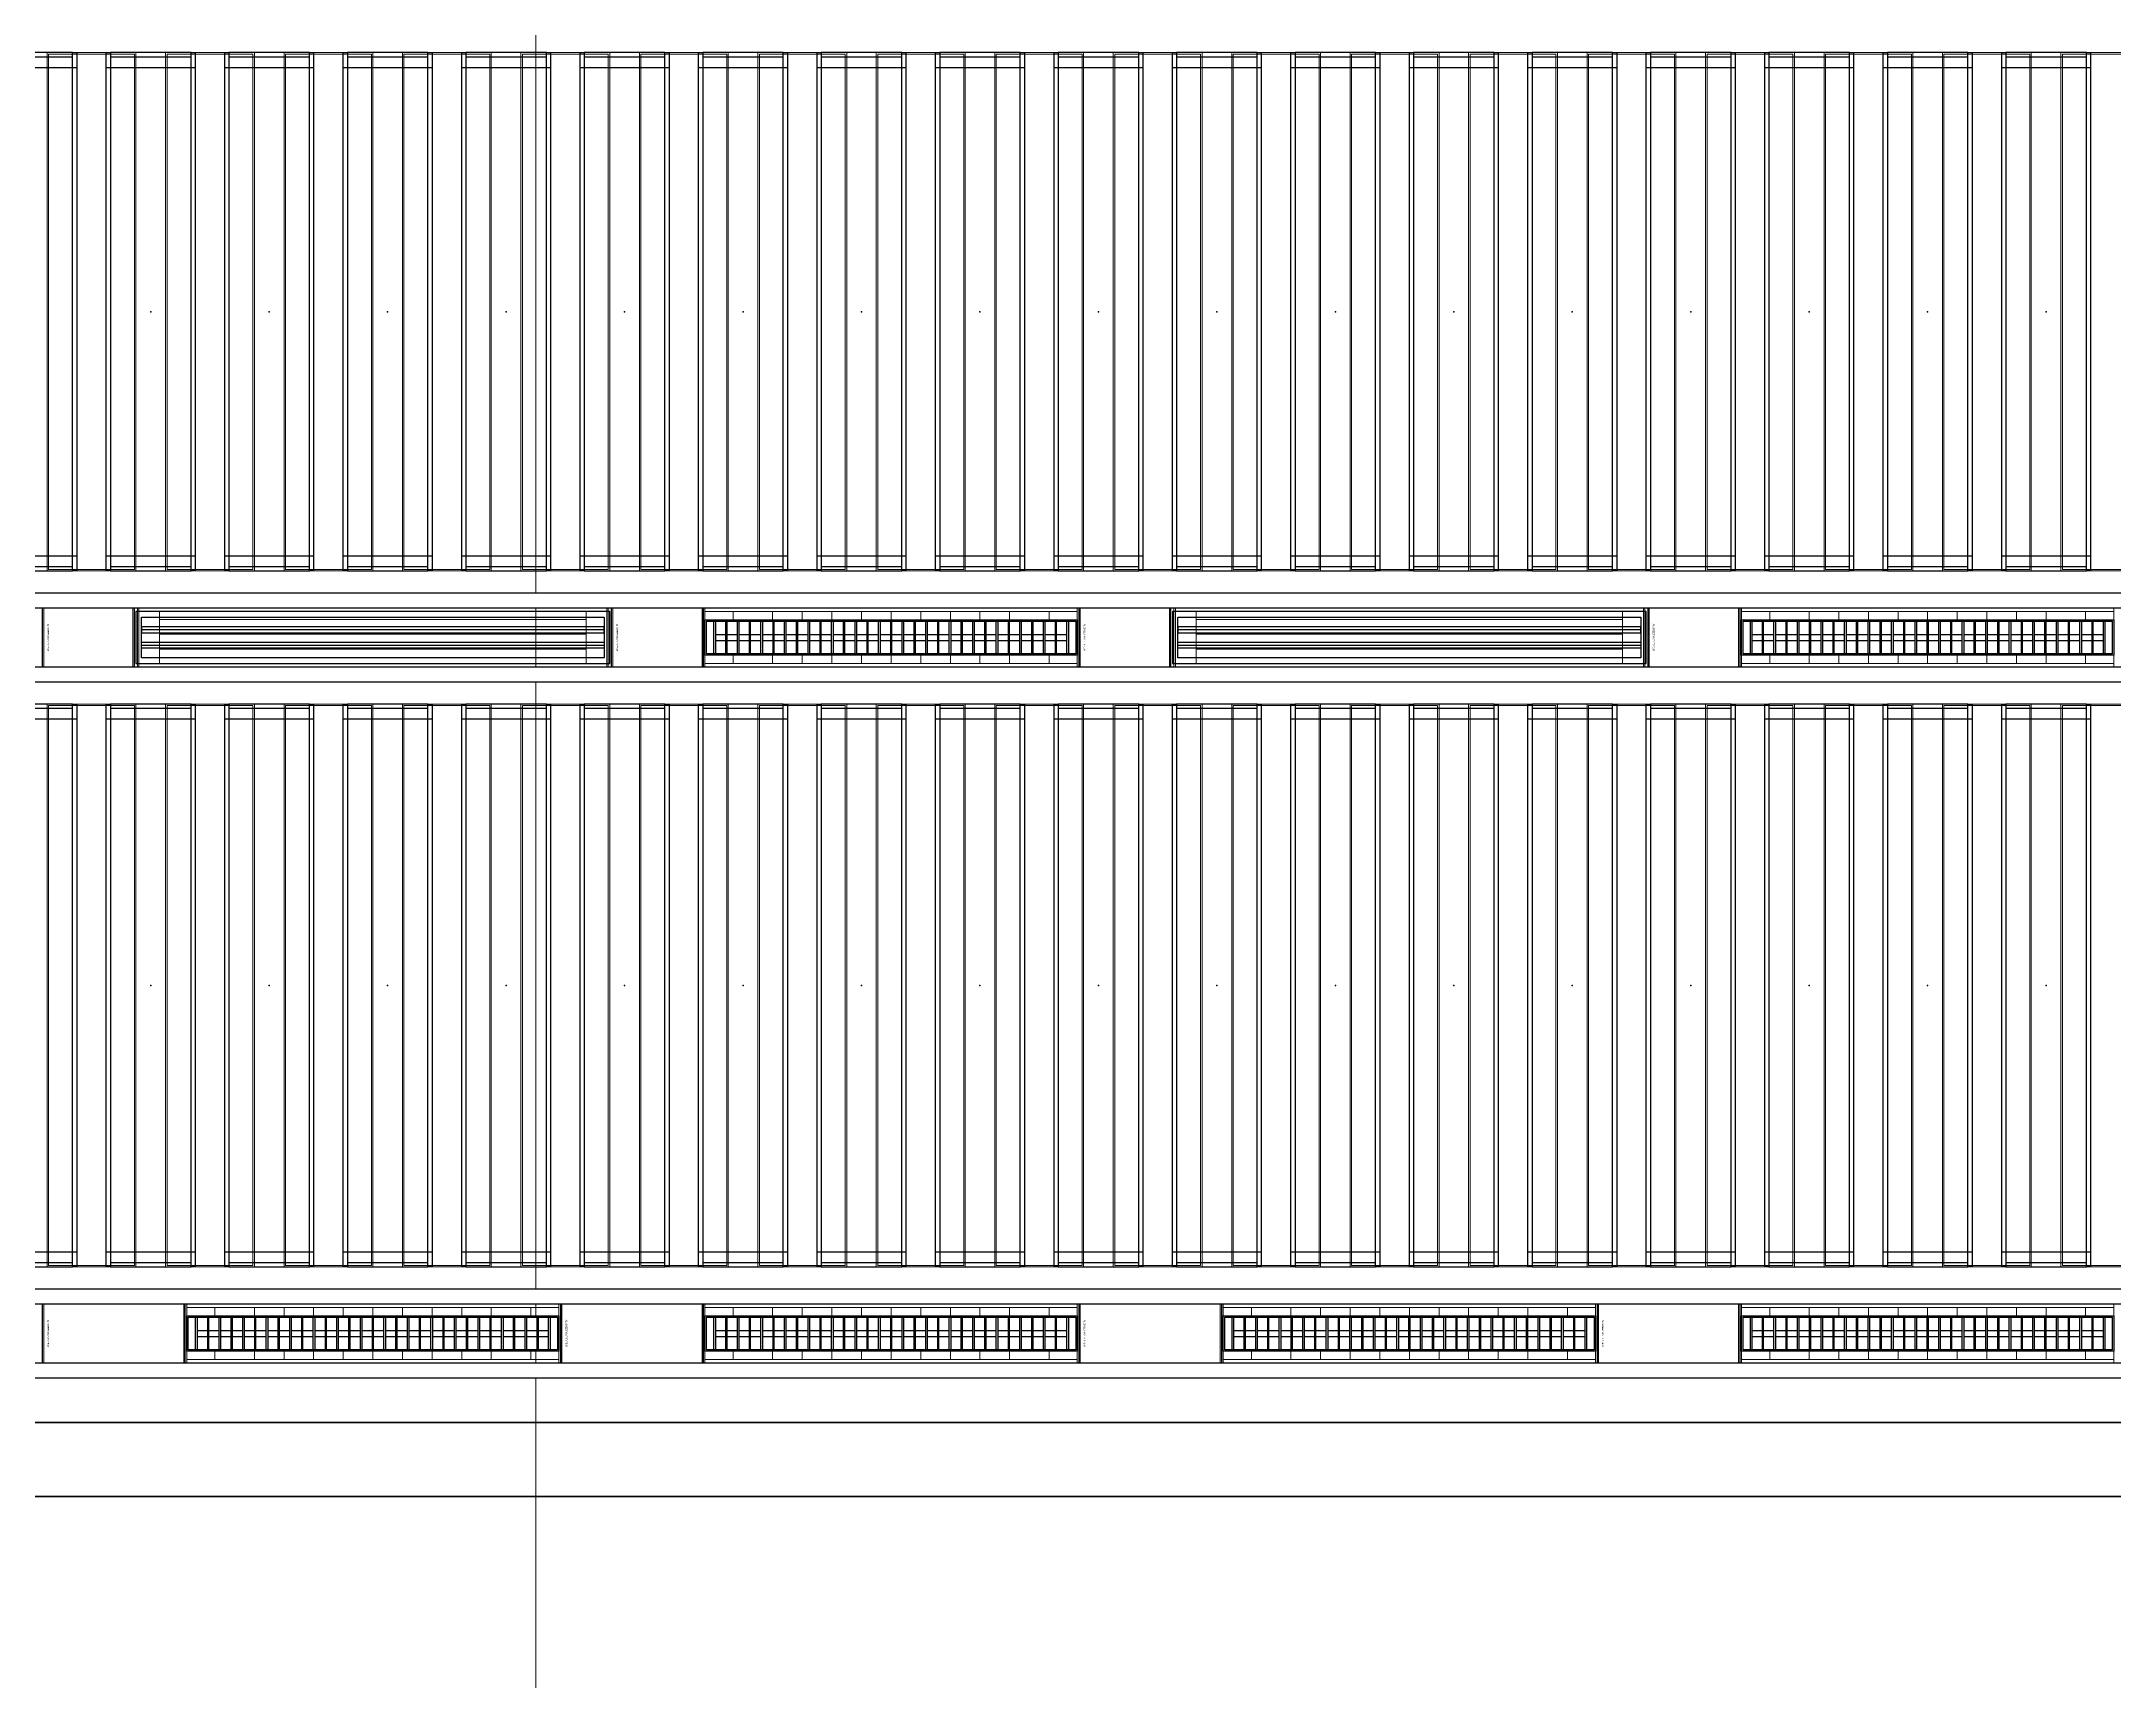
# Model space of a CAD drawing. Header units: millimetres. Extents: x 813027 to 1148939, y -931049 to -10.
# Drawn here: x 1009771 to 1016771, y -115510 to -109973 of the extents above; entities that cross this region are included whole.
import ezdxf
from ezdxf.enums import TextEntityAlignment as Align

# ---------------------------------------------------------------- set-up
doc = ezdxf.new("R2010")
doc.units = ezdxf.units.MM
doc.linetypes.add('DPA_Grid _ Level 500', pattern=[5.5, 2.75, -0.75, 1.25, -0.75])
doc.linetypes.add('DPA_Hidden 50', pattern=[3, 2, -1])
for name, color, linetype in [('000 - WIPEOUT', 250, 'Continuous'), ('001 - ASCESSORIES', 1, 'Continuous'), ('A04_TUBE SERIES', 2, 'Continuous'), ('A11_ALU.SOLID SHEET', 7, 'Continuous')]:
    doc.layers.add(name, color=color, linetype=linetype)
for name, color, linetype, lineweight in [('A-GLAZ-CURT', 2, 'Continuous', 9), ('S-GRID', 251, 'Continuous', 9), ('WALL-E', 2, 'Continuous', 25)]:
    doc.layers.add(name, color=color, linetype=linetype, lineweight=lineweight)

# ---------------------------------------------------------------- blocks, each defined once
blk = doc.blocks.new('DPA_CP_Metal Ceiling Panel - Vertical Panel with Gap-13988918-4160 - LOWER PLATFORM LEVEL - REFLECTED CEILING GENERAL PLAN')
at = {"layer": 'A-GLAZ-CURT'}
for p, q in [((994596.3, -114111.8), (994596.3, -112211.8)), ((994596.3, -112211.8), (994896.3, -112211.8)), ((994596.3, -114111.8), (994596.3, -112211.8)), ((994596.3, -112211.8), (994896.3, -112211.8)), ((994896.3, -112211.8), (994596.3, -112211.8)), ((994596.3, -112211.8), (994596.3, -114111.8)), ((994896.3, -112211.8), (994596.3, -112211.8)), ((994596.3, -112211.8), (994596.3, -114111.8)), ((994596.3, -114111.8), (994596.3, -112211.8)), ((994596.3, -112211.8), (994896.3, -112211.8)), ((994601.3, -114106.8), (994601.3, -112216.8)), ((994601.3, -112216.8), (994891.3, -112216.8)), ((994891.3, -112216.8), (994891.3, -114106.8)), ((994896.3, -114111.8), (994896.3, -112211.8)), ((994896.3, -112211.8), (994896.3, -114111.8)), ((994896.3, -114111.8), (994896.3, -112211.8)), ((994896.3, -114111.8), (994896.3, -112211.8)), ((994896.3, -112211.8), (994896.3, -114111.8)), ((994596.3, -114111.8), (994896.3, -114111.8)), ((994896.3, -114111.8), (994596.3, -114111.8)), ((994596.3, -114111.8), (994896.3, -114111.8)), ((994596.3, -114111.8), (994896.3, -114111.8)), ((994896.3, -114111.8), (994596.3, -114111.8)), ((994601.3, -114106.8), (994891.3, -114106.8))]:
    blk.add_line(p, q, dxfattribs=at)
blk = doc.blocks.new('DPA_CP_Metal Ceiling Panel - Vertical Panel with Gap-V3-4160 - LOWER PLATFORM LEVEL - REFLECTED CEILING GENERAL PLAN')
at = {"layer": 'A-GLAZ-CURT'}
for p, q in [((1012196.3, -114111.8), (1012196.3, -112211.8)), ((1012196.3, -112211.8), (1012496.3, -112211.8)), ((1012196.3, -114111.8), (1012196.3, -112211.8)), ((1012196.3, -112211.8), (1012493, -112211.8)), ((1012496.3, -112211.8), (1012196.3, -112211.8)), ((1012196.3, -112211.8), (1012196.3, -114111.8)), ((1012493, -112211.8), (1012196.3, -112211.8)), ((1012196.3, -112211.8), (1012196.3, -114111.8)), ((1012196.3, -114111.8), (1012196.3, -112211.8)), ((1012196.3, -112211.8), (1012496.3, -112211.8)), ((1012201.3, -114106.8), (1012201.3, -112216.8)), ((1012201.3, -112216.8), (1012491.3, -112216.8)), ((1012491.3, -112216.8), (1012491.3, -114106.8)), ((1012496.3, -114111.8), (1012496.3, -112211.8)), ((1012496.3, -112211.8), (1012496.3, -114111.8)), ((1012496.3, -114111.8), (1012496.3, -112211.8)), ((1012496.3, -114111.8), (1012496.3, -112211.8)), ((1012496.3, -112211.8), (1012496.3, -114111.8)), ((1012196.3, -114111.8), (1012496.3, -114111.8)), ((1012493, -114111.8), (1012196.3, -114111.8)), ((1012196.3, -114111.8), (1012496.3, -114111.8)), ((1012196.3, -114111.8), (1012493, -114111.8)), ((1012496.3, -114111.8), (1012196.3, -114111.8)), ((1012201.3, -114106.8), (1012491.3, -114106.8))]:
    blk.add_line(p, q, dxfattribs=at)
blk = doc.blocks.new('DPA_CP_Metal Ceiling Luminaire1 - Linear Luminaire 2-14739897-4160 - LOWER PLATFORM LEVEL - REFLECTED CEILING GENERAL PLAN')
at = {"layer": 'A-GLAZ-CURT'}
for p, q in [((901767.8, -114474.3), (901767.8, -114199.3)), ((901767.8, -114199.3), (903024.8, -114199.3)), ((901767.8, -114199.3), (901767.8, -114474.3)), ((903024.8, -114199.3), (901767.8, -114199.3)), ((901767.8, -114199.3), (903024.8, -114199.3)), ((903024.8, -114199.3), (903024.8, -114474.3)), ((903024.8, -114474.3), (903024.8, -114199.3)), ((901767.8, -114249.3), (901767.8, -114474.3)), ((901767.8, -114249.3), (903024.8, -114249.3)), ((903024.8, -114249.3), (903024.8, -114474.3)), ((901767.8, -114424.3), (903024.8, -114424.3)), ((903024.8, -114474.3), (901767.8, -114474.3)), ((903024.8, -114474.3), (901767.8, -114474.3)), ((901767.8, -114474.3), (903024.8, -114474.3))]:
    blk.add_line(p, q, dxfattribs=at)
at = {"layer": 'A-GLAZ-CURT', "linetype": 'DPA_Hidden 50'}
for p, q in [((901862.8, -114249.3), (901862.8, -114424.3)), ((901996.3, -114249.3), (901996.3, -114424.3)), ((902096.3, -114249.3), (902096.3, -114424.3)), ((902196.3, -114249.3), (902196.3, -114424.3)), ((902296.3, -114249.3), (902296.3, -114424.3)), ((902396.3, -114249.3), (902396.3, -114424.3)), ((902496.3, -114249.3), (902496.3, -114424.3)), ((902596.3, -114249.3), (902596.3, -114424.3)), ((902696.3, -114249.3), (902696.3, -114424.3)), ((902796.3, -114249.3), (902796.3, -114424.3)), ((902929.8, -114249.3), (902929.8, -114424.3))]:
    blk.add_line(p, q, dxfattribs=at)
blk = doc.blocks.new('DPA_CP_Metal Ceiling Panel - Horizontal with Gap-20306943-4160 - LOWER PLATFORM LEVEL - REFLECTED CEILING GENERAL PLAN')
at = {"layer": 'A-GLAZ-CURT'}
for p, q in [((910029.8, -114474.3), (910029.8, -114199.3)), ((910029.8, -114199.3), (910512.8, -114199.3)), ((910029.8, -114474.3), (910029.8, -114199.3)), ((910029.8, -114199.3), (910512.8, -114199.3)), ((910512.8, -114199.3), (910029.8, -114199.3)), ((910029.8, -114199.3), (910029.8, -114474.3)), ((910512.8, -114199.3), (910029.8, -114199.3)), ((910029.8, -114199.3), (910029.8, -114474.3)), ((910029.8, -114474.3), (910029.8, -114199.3)), ((910029.8, -114199.3), (910512.8, -114199.3)), ((910034.8, -114469.3), (910034.8, -114204.3)), ((910034.8, -114204.3), (910507.8, -114204.3)), ((910507.8, -114204.3), (910507.8, -114469.3)), ((910512.8, -114474.3), (910512.8, -114199.3)), ((910512.8, -114199.3), (910512.8, -114474.3)), ((910512.8, -114474.3), (910512.8, -114199.3)), ((910512.8, -114474.3), (910512.8, -114199.3)), ((910512.8, -114199.3), (910512.8, -114474.3)), ((910029.8, -114474.3), (910512.8, -114474.3)), ((910512.8, -114474.3), (910029.8, -114474.3)), ((910029.8, -114474.3), (910512.8, -114474.3)), ((910029.8, -114474.3), (910512.8, -114474.3)), ((910512.8, -114474.3), (910029.8, -114474.3)), ((910034.8, -114469.3), (910507.8, -114469.3))]:
    blk.add_line(p, q, dxfattribs=at)
blk = doc.blocks.new('DPA_CP_Metal Ceiling Panel - Vertical Panel with Gap-23421458-4160 - LOWER PLATFORM LEVEL - REFLECTED CEILING GENERAL PLAN')
at = {"layer": 'A-GLAZ-CURT'}
for p, q in [((914196.3, -110011.8), (914196.3, -111761.8)), ((914496.3, -110011.8), (914196.3, -110011.8)), ((914196.3, -111761.8), (914196.3, -110011.8)), ((914196.3, -110011.8), (914496.3, -110011.8)), ((914196.3, -110011.8), (914196.3, -111761.8)), ((914496.3, -110011.8), (914196.3, -110011.8)), ((914496.3, -110011.8), (914196.3, -110011.8)), ((914196.3, -110011.8), (914196.3, -111761.8)), ((914196.3, -111761.8), (914196.3, -110011.8)), ((914196.3, -110011.8), (914496.3, -110011.8)), ((914201.3, -111756.8), (914201.3, -110016.8)), ((914491.3, -110016.8), (914201.3, -110016.8)), ((914491.3, -110016.8), (914491.3, -111756.8)), ((914496.3, -110011.8), (914496.3, -111761.8)), ((914496.3, -110011.8), (914496.3, -111761.8)), ((914496.3, -111761.8), (914496.3, -110011.8)), ((914496.3, -111761.8), (914496.3, -110011.8)), ((914496.3, -110011.8), (914496.3, -111761.8)), ((914496.3, -111761.8), (914196.3, -111761.8)), ((914496.3, -111761.8), (914196.3, -111761.8)), ((914196.3, -111761.8), (914496.3, -111761.8)), ((914196.3, -111761.8), (914496.3, -111761.8)), ((914496.3, -111761.8), (914196.3, -111761.8)), ((914491.3, -111756.8), (914201.3, -111756.8))]:
    blk.add_line(p, q, dxfattribs=at)
blk = doc.blocks.new('DPA_CP_Metal Ceiling Panel - Vertical Panel with Gap-V12-4160 - LOWER PLATFORM LEVEL - REFLECTED CEILING GENERAL PLAN')
at = {"layer": 'A-GLAZ-CURT'}
for p, q in [((1012196.3, -111761.8), (1012196.3, -110011.8)), ((1012196.3, -110011.8), (1012496.3, -110011.8)), ((1012196.3, -111761.8), (1012196.3, -110011.8)), ((1012196.3, -110011.8), (1012493, -110011.8)), ((1012496.3, -110011.8), (1012196.3, -110011.8)), ((1012196.3, -110011.8), (1012196.3, -111761.8)), ((1012493, -110011.8), (1012196.3, -110011.8)), ((1012196.3, -110011.8), (1012196.3, -111761.8)), ((1012196.3, -111761.8), (1012196.3, -110011.8)), ((1012196.3, -110011.8), (1012496.3, -110011.8)), ((1012201.3, -111756.8), (1012201.3, -110016.8)), ((1012201.3, -110016.8), (1012491.3, -110016.8)), ((1012491.3, -110016.8), (1012491.3, -111756.8)), ((1012496.3, -111761.8), (1012496.3, -110011.8)), ((1012496.3, -110011.8), (1012496.3, -111761.8)), ((1012496.3, -111761.8), (1012496.3, -110011.8)), ((1012496.3, -111761.8), (1012496.3, -110011.8)), ((1012496.3, -110011.8), (1012496.3, -111761.8)), ((1012196.3, -111761.8), (1012496.3, -111761.8)), ((1012493, -111761.8), (1012196.3, -111761.8)), ((1012196.3, -111761.8), (1012496.3, -111761.8)), ((1012196.3, -111761.8), (1012493, -111761.8)), ((1012496.3, -111761.8), (1012196.3, -111761.8)), ((1012201.3, -111756.8), (1012491.3, -111756.8))]:
    blk.add_line(p, q, dxfattribs=at)
blk = doc.blocks.new('DPA_CP_Metal Ceiling Air Supply - Linear Diffuser Air Supply-14762131-4160 - LOWER PLATFORM LEVEL - REFLECTED CEILING GENERAL PLAN')
at = {"layer": 'A-GLAZ-CURT'}
h = blk.add_hatch(dxfattribs=at)
h.set_pattern_fill('FP_13', color=256, style=0, pattern_type=2)
h.set_pattern_definition([(180, (909396.33, -109824.28), (6e-15, 50), [])])
h.paths.add_polyline_path([(908676.3, -109874.3), (910116.3, -109874.3), (910116.3, -109699.3), (908676.3, -109699.3)])
for p, q in [((908601.3, -109924.3), (908601.3, -109649.3)), ((908601.3, -109649.3), (910191.3, -109649.3)), ((908601.3, -109924.3), (908601.3, -109649.3)), ((908601.3, -109649.3), (910191.3, -109649.3)), ((910191.3, -109649.3), (908601.3, -109649.3)), ((908601.3, -109649.3), (908601.3, -109924.3)), ((910191.3, -109649.3), (908601.3, -109649.3)), ((908601.3, -109649.3), (908601.3, -109924.3)), ((908601.3, -109924.3), (908601.3, -109649.3)), ((908601.3, -109649.3), (910191.3, -109649.3)), ((908606.3, -109919.3), (908606.3, -109654.3)), ((908606.3, -109654.3), (910186.3, -109654.3)), ((910186.3, -109654.3), (910186.3, -109919.3)), ((910191.3, -109924.3), (910191.3, -109649.3)), ((910191.3, -109649.3), (910191.3, -109924.3)), ((910191.3, -109924.3), (910191.3, -109649.3)), ((910191.3, -109924.3), (910191.3, -109649.3)), ((910191.3, -109649.3), (910191.3, -109924.3)), ((910116.3, -109699.3), (908676.3, -109699.3)), ((908676.3, -109699.3), (908676.3, -109874.3)), ((908676.3, -109874.3), (908676.3, -109699.3)), ((908676.3, -109699.3), (910116.3, -109699.3)), ((908676.3, -109874.3), (908676.3, -109699.3)), ((908676.3, -109699.3), (910116.3, -109699.3)), ((910116.3, -109699.3), (908676.3, -109699.3)), ((908676.3, -109699.3), (908676.3, -109874.3)), ((910116.3, -109874.3), (910116.3, -109699.3)), ((910116.3, -109699.3), (910116.3, -109874.3)), ((910116.3, -109699.3), (910116.3, -109874.3)), ((910116.3, -109874.3), (910116.3, -109699.3)), ((908676.3, -109874.3), (910116.3, -109874.3)), ((910116.3, -109874.3), (908676.3, -109874.3)), ((910116.3, -109874.3), (908676.3, -109874.3)), ((908676.3, -109874.3), (910116.3, -109874.3)), ((908601.3, -109924.3), (910191.3, -109924.3)), ((910191.3, -109924.3), (908601.3, -109924.3)), ((908601.3, -109924.3), (910191.3, -109924.3)), ((908601.3, -109924.3), (910191.3, -109924.3)), ((910191.3, -109924.3), (908601.3, -109924.3)), ((908606.3, -109919.3), (910186.3, -109919.3))]:
    blk.add_line(p, q, dxfattribs=at)
blk = doc.blocks.new('DPA_CP_Metal Ceiling Panel - Horizontal with Gap-20308794-4160 - LOWER PLATFORM LEVEL - REFLECTED CEILING GENERAL PLAN')
at = {"layer": 'A-GLAZ-CURT'}
for p, q in [((910201.3, -109924.3), (910201.3, -109649.3)), ((910201.3, -109649.3), (910512.8, -109649.3)), ((910201.3, -109924.3), (910201.3, -109649.3)), ((910201.3, -109649.3), (910512.8, -109649.3)), ((910512.8, -109649.3), (910201.3, -109649.3)), ((910201.3, -109649.3), (910201.3, -109924.3)), ((910512.8, -109649.3), (910201.3, -109649.3)), ((910201.3, -109649.3), (910201.3, -109924.3)), ((910201.3, -109924.3), (910201.3, -109649.3)), ((910201.3, -109649.3), (910512.8, -109649.3)), ((910206.3, -109919.3), (910206.3, -109654.3)), ((910206.3, -109654.3), (910507.8, -109654.3)), ((910507.8, -109654.3), (910507.8, -109919.3)), ((910512.8, -109924.3), (910512.8, -109649.3)), ((910512.8, -109649.3), (910512.8, -109924.3)), ((910512.8, -109924.3), (910512.8, -109649.3)), ((910512.8, -109924.3), (910512.8, -109649.3)), ((910512.8, -109649.3), (910512.8, -109924.3)), ((910201.3, -109924.3), (910512.8, -109924.3)), ((910512.8, -109924.3), (910201.3, -109924.3)), ((910201.3, -109924.3), (910512.8, -109924.3)), ((910201.3, -109924.3), (910512.8, -109924.3)), ((910512.8, -109924.3), (910201.3, -109924.3)), ((910206.3, -109919.3), (910507.8, -109919.3))]:
    blk.add_line(p, q, dxfattribs=at)
blk = doc.blocks.new('DPA_CP_Metal Ceiling Luminaire2 - Linear Luminaire 2-14763311-4160 - LOWER PLATFORM LEVEL - REFLECTED CEILING GENERAL PLAN')
at = {"layer": 'A-GLAZ-CURT'}
for p, q in [((907017.8, -109924.3), (907017.8, -109649.3)), ((907017.8, -109649.3), (908274.8, -109649.3)), ((907017.8, -109649.3), (907017.8, -109924.3)), ((908274.8, -109649.3), (907017.8, -109649.3)), ((907017.8, -109649.3), (908274.8, -109649.3)), ((908274.8, -109649.3), (908274.8, -109924.3)), ((908274.8, -109924.3), (908274.8, -109649.3)), ((907017.8, -109699.3), (907017.8, -109924.3)), ((907017.8, -109699.3), (908274.8, -109699.3)), ((908274.8, -109699.3), (908274.8, -109924.3)), ((907017.8, -109874.3), (908274.8, -109874.3)), ((908274.8, -109924.3), (907017.8, -109924.3)), ((908274.8, -109924.3), (907017.8, -109924.3)), ((907017.8, -109924.3), (908274.8, -109924.3))]:
    blk.add_line(p, q, dxfattribs=at)
at = {"layer": 'A-GLAZ-CURT', "linetype": 'DPA_Hidden 50'}
for p, q in [((907112.8, -109699.3), (907112.8, -109874.3)), ((907246.3, -109699.3), (907246.3, -109874.3)), ((907346.3, -109699.3), (907346.3, -109874.3)), ((907446.3, -109699.3), (907446.3, -109874.3)), ((907546.3, -109699.3), (907546.3, -109874.3)), ((907646.3, -109699.3), (907646.3, -109874.3)), ((907746.3, -109699.3), (907746.3, -109874.3)), ((907846.3, -109699.3), (907846.3, -109874.3)), ((907946.3, -109699.3), (907946.3, -109874.3)), ((908046.3, -109699.3), (908046.3, -109874.3)), ((908179.8, -109699.3), (908179.8, -109874.3))]:
    blk.add_line(p, q, dxfattribs=at)
blk = doc.blocks.new('C-2-PP21-AR-4160-01-B_20250829-084021_EXCL')
at = {"layer": 'A-GLAZ-CURT', "rotation": 180}
for p in [(877196.3, -116431.8), (877596.3, -116431.8), (877996.3, -116431.8), (878396.3, -116431.8), (878796.3, -116431.8), (879196.3, -116431.8), (879996.3, -116431.8), (880396.3, -116431.8), (880796.3, -116431.8), (881196.3, -116431.8), (881596.3, -116431.8), (881996.3, -116431.8), (882396.3, -116431.8), (882796.3, -116431.8), (883196.3, -116431.8), (883596.3, -116431.8), (883996.3, -116431.8)]:
    blk.add_blockref('DPA_CP_Metal Ceiling Panel - Vertical Panel with Gap-23421458-4160 - LOWER PLATFORM LEVEL - REFLECTED CEILING GENERAL PLAN', p, dxfattribs=at)
at = {"layer": 'A-GLAZ-CURT'}
for name, p in [('DPA_CP_Metal Ceiling Panel - Vertical Panel with Gap-V12-4160 - LOWER PLATFORM LEVEL - REFLECTED CEILING GENERAL PLAN', (-1047096.3, 105341.8)), ('DPA_CP_Metal Ceiling Panel - Horizontal with Gap-20308794-4160 - LOWER PLATFORM LEVEL - REFLECTED CEILING GENERAL PLAN', (-947517.8, 103141.8)), ('DPA_CP_Metal Ceiling Air Supply - Linear Diffuser Air Supply-14762131-4160 - LOWER PLATFORM LEVEL - REFLECTED CEILING GENERAL PLAN', (-945596.3, 103141.8)), ('DPA_CP_Metal Ceiling Panel - Horizontal with Gap-20308794-4160 - LOWER PLATFORM LEVEL - REFLECTED CEILING GENERAL PLAN', (-945596.3, 103141.8)), ('DPA_CP_Metal Ceiling Luminaire2 - Linear Luminaire 2-14763311-4160 - LOWER PLATFORM LEVEL - REFLECTED CEILING GENERAL PLAN', (-942096.3, 103141.8)), ('DPA_CP_Metal Ceiling Panel - Horizontal with Gap-20308794-4160 - LOWER PLATFORM LEVEL - REFLECTED CEILING GENERAL PLAN', (-944017.8, 103141.8)), ('DPA_CP_Metal Ceiling Air Supply - Linear Diffuser Air Supply-14762131-4160 - LOWER PLATFORM LEVEL - REFLECTED CEILING GENERAL PLAN', (-942096.3, 103141.8)), ('DPA_CP_Metal Ceiling Panel - Horizontal with Gap-20308794-4160 - LOWER PLATFORM LEVEL - REFLECTED CEILING GENERAL PLAN', (-942096.3, 103141.8)), ('DPA_CP_Metal Ceiling Luminaire2 - Linear Luminaire 2-14763311-4160 - LOWER PLATFORM LEVEL - REFLECTED CEILING GENERAL PLAN', (-938596.3, 103141.8)), ('DPA_CP_Metal Ceiling Panel - Vertical Panel with Gap-13988918-4160 - LOWER PLATFORM LEVEL - REFLECTED CEILING GENERAL PLAN', (-1031896.3, 105341.8)), ('DPA_CP_Metal Ceiling Panel - Vertical Panel with Gap-13988918-4160 - LOWER PLATFORM LEVEL - REFLECTED CEILING GENERAL PLAN', (-1031496.3, 105341.8)), ('DPA_CP_Metal Ceiling Panel - Vertical Panel with Gap-13988918-4160 - LOWER PLATFORM LEVEL - REFLECTED CEILING GENERAL PLAN', (-1031096.3, 105341.8)), ('DPA_CP_Metal Ceiling Panel - Vertical Panel with Gap-13988918-4160 - LOWER PLATFORM LEVEL - REFLECTED CEILING GENERAL PLAN', (-1030696.3, 105341.8)), ('DPA_CP_Metal Ceiling Panel - Vertical Panel with Gap-13988918-4160 - LOWER PLATFORM LEVEL - REFLECTED CEILING GENERAL PLAN', (-1030296.3, 105341.8)), ('DPA_CP_Metal Ceiling Panel - Vertical Panel with Gap-13988918-4160 - LOWER PLATFORM LEVEL - REFLECTED CEILING GENERAL PLAN', (-1029896.3, 105341.8)), ('DPA_CP_Metal Ceiling Panel - Vertical Panel with Gap-V3-4160 - LOWER PLATFORM LEVEL - REFLECTED CEILING GENERAL PLAN', (-1047096.3, 105341.8)), ('DPA_CP_Metal Ceiling Panel - Vertical Panel with Gap-13988918-4160 - LOWER PLATFORM LEVEL - REFLECTED CEILING GENERAL PLAN', (-1029096.3, 105341.8)), ('DPA_CP_Metal Ceiling Panel - Vertical Panel with Gap-13988918-4160 - LOWER PLATFORM LEVEL - REFLECTED CEILING GENERAL PLAN', (-1028696.3, 105341.8)), ('DPA_CP_Metal Ceiling Panel - Vertical Panel with Gap-13988918-4160 - LOWER PLATFORM LEVEL - REFLECTED CEILING GENERAL PLAN', (-1028296.3, 105341.8)), ('DPA_CP_Metal Ceiling Panel - Vertical Panel with Gap-13988918-4160 - LOWER PLATFORM LEVEL - REFLECTED CEILING GENERAL PLAN', (-1027896.3, 105341.8)), ('DPA_CP_Metal Ceiling Panel - Vertical Panel with Gap-13988918-4160 - LOWER PLATFORM LEVEL - REFLECTED CEILING GENERAL PLAN', (-1027496.3, 105341.8)), ('DPA_CP_Metal Ceiling Panel - Vertical Panel with Gap-13988918-4160 - LOWER PLATFORM LEVEL - REFLECTED CEILING GENERAL PLAN', (-1027096.3, 105341.8)), ('DPA_CP_Metal Ceiling Panel - Vertical Panel with Gap-13988918-4160 - LOWER PLATFORM LEVEL - REFLECTED CEILING GENERAL PLAN', (-1026696.3, 105341.8)), ('DPA_CP_Metal Ceiling Panel - Vertical Panel with Gap-13988918-4160 - LOWER PLATFORM LEVEL - REFLECTED CEILING GENERAL PLAN', (-1026296.3, 105341.8)), ('DPA_CP_Metal Ceiling Panel - Vertical Panel with Gap-13988918-4160 - LOWER PLATFORM LEVEL - REFLECTED CEILING GENERAL PLAN', (-1025896.3, 105341.8)), ('DPA_CP_Metal Ceiling Panel - Vertical Panel with Gap-13988918-4160 - LOWER PLATFORM LEVEL - REFLECTED CEILING GENERAL PLAN', (-1025496.3, 105341.8)), ('DPA_CP_Metal Ceiling Panel - Vertical Panel with Gap-13988918-4160 - LOWER PLATFORM LEVEL - REFLECTED CEILING GENERAL PLAN', (-1025096.3, 105341.8)), ('DPA_CP_Metal Ceiling Panel - Horizontal with Gap-20306943-4160 - LOWER PLATFORM LEVEL - REFLECTED CEILING GENERAL PLAN', (-947346.3, 105341.8)), ('DPA_CP_Metal Ceiling Luminaire1 - Linear Luminaire 2-14739897-4160 - LOWER PLATFORM LEVEL - REFLECTED CEILING GENERAL PLAN', (-938596.3, 105341.8)), ('DPA_CP_Metal Ceiling Panel - Horizontal with Gap-20306943-4160 - LOWER PLATFORM LEVEL - REFLECTED CEILING GENERAL PLAN', (-945596.3, 105341.8)), ('DPA_CP_Metal Ceiling Luminaire1 - Linear Luminaire 2-14739897-4160 - LOWER PLATFORM LEVEL - REFLECTED CEILING GENERAL PLAN', (-936846.3, 105341.8)), ('DPA_CP_Metal Ceiling Panel - Horizontal with Gap-20306943-4160 - LOWER PLATFORM LEVEL - REFLECTED CEILING GENERAL PLAN', (-943846.3, 105341.8)), ('DPA_CP_Metal Ceiling Luminaire1 - Linear Luminaire 2-14739897-4160 - LOWER PLATFORM LEVEL - REFLECTED CEILING GENERAL PLAN', (-935096.3, 105341.8)), ('DPA_CP_Metal Ceiling Panel - Horizontal with Gap-20306943-4160 - LOWER PLATFORM LEVEL - REFLECTED CEILING GENERAL PLAN', (-942096.3, 105341.8)), ('DPA_CP_Metal Ceiling Luminaire1 - Linear Luminaire 2-14739897-4160 - LOWER PLATFORM LEVEL - REFLECTED CEILING GENERAL PLAN', (-933346.3, 105341.8))]:
    blk.add_blockref(name, p, dxfattribs=at)
blk = doc.blocks.new('*U485')
at = {"color": 1}
blk.add_wipeout([(628.5, -60), (-628.5, -60), (-628.5, 60), (628.5, 60)], dxfattribs=at).dxf.layer = '000 - WIPEOUT'
at = {"layer": '001 - ASCESSORIES', "color": 0}
blk.add_lwpolyline([(628.5, -60), (-628.5, -60), (-628.5, 60), (628.5, 60)], close=True, dxfattribs=at)
at = {"layer": '001 - ASCESSORIES'}
for points in [[(623.5, -55), (-623.5, -55), (-623.5, 55), (623.5, 55)], [(-593.5, -55), (-598.5, -55), (-598.5, 55), (-593.5, 55)], [(-558.8, -55), (-553.8, -55), (-553.8, 55), (-558.8, 55)], [(-514, -55), (-519, -55), (-519, 55), (-514, 55)], [(-479.3, -55), (-474.3, -55), (-474.3, 55), (-479.3, 55)], [(-434.6, -55), (-439.6, -55), (-439.6, 55), (-434.6, 55)], [(-399.8, -55), (-394.8, -55), (-394.8, 55), (-399.8, 55)], [(-355.1, -55), (-360.1, -55), (-360.1, 55), (-355.1, 55)], [(-320.4, -55), (-315.4, -55), (-315.4, 55), (-320.4, 55)], [(-275.6, -55), (-280.6, -55), (-280.6, 55), (-275.6, 55)], [(-240.9, -55), (-235.9, -55), (-235.9, 55), (-240.9, 55)], [(-196.2, -55), (-201.2, -55), (-201.2, 55), (-196.2, 55)], [(-161.4, -55), (-156.4, -55), (-156.4, 55), (-161.4, 55)], [(-116.7, -55), (-121.7, -55), (-121.7, 55), (-116.7, 55)], [(-82, -55), (-77, -55), (-77, 55), (-82, 55)], [(-37.2, -55), (-42.2, -55), (-42.2, 55), (-37.2, 55)], [(-2.5, -55), (2.5, -55), (2.5, 55), (-2.5, 55)], [(42.2, -55), (37.2, -55), (37.2, 55), (42.2, 55)], [(77, -55), (82, -55), (82, 55), (77, 55)], [(121.7, -55), (116.7, -55), (116.7, 55), (121.7, 55)], [(156.4, -55), (161.4, -55), (161.4, 55), (156.4, 55)], [(201.2, -55), (196.2, -55), (196.2, 55), (201.2, 55)], [(235.9, -55), (240.9, -55), (240.9, 55), (235.9, 55)], [(280.6, -55), (275.6, -55), (275.6, 55), (280.6, 55)], [(315.4, -55), (320.4, -55), (320.4, 55), (315.4, 55)], [(360.1, -55), (355.1, -55), (355.1, 55), (360.1, 55)], [(394.8, -55), (399.8, -55), (399.8, 55), (394.8, 55)], [(439.6, -55), (434.6, -55), (434.6, 55), (439.6, 55)], [(474.3, -55), (479.3, -55), (479.3, 55), (474.3, 55)], [(519, -55), (514, -55), (514, 55), (519, 55)], [(553.8, -55), (558.8, -55), (558.8, 55), (553.8, 55)], [(598.5, -55), (593.5, -55), (593.5, 55), (598.5, 55)]]:
    blk.add_lwpolyline(points, close=True, dxfattribs=at)
for points in [[(-593.5, 10), (-558.8, 10)], [(-553.8, 10), (-519, 10)], [(-514, 10), (-479.3, 10)], [(-474.3, 10), (-439.6, 10)], [(-434.6, 10), (-399.8, 10)], [(-394.8, 10), (-360.1, 10)], [(-355.1, 10), (-320.4, 10)], [(-315.4, 10), (-280.6, 10)], [(-275.6, 10), (-240.9, 10)], [(-235.9, 10), (-201.2, 10)], [(-196.2, 10), (-161.4, 10)], [(-156.4, 10), (-121.7, 10)], [(-116.7, 10), (-82, 10)], [(-77, 10), (-42.2, 10)], [(-37.2, 10), (-2.5, 10)], [(2.5, 10), (37.2, 10)], [(42.2, 10), (77, 10)], [(82, 10), (116.7, 10)], [(121.7, 10), (156.4, 10)], [(161.4, 10), (196.2, 10)], [(201.2, 10), (235.9, 10)], [(240.9, 10), (275.6, 10)], [(280.6, 10), (315.4, 10)], [(320.4, 10), (355.1, 10)], [(360.1, 10), (394.8, 10)], [(399.8, 10), (434.6, 10)], [(439.6, 10), (474.3, 10)], [(479.3, 10), (514, 10)], [(519, 10), (553.8, 10)], [(558.8, 10), (593.5, 10)], [(-593.5, -10), (-558.8, -10)], [(-553.8, -10), (-519, -10)], [(-514, -10), (-479.3, -10)], [(-474.3, -10), (-439.6, -10)], [(-434.6, -10), (-399.8, -10)], [(-394.8, -10), (-360.1, -10)], [(-355.1, -10), (-320.4, -10)], [(-315.4, -10), (-280.6, -10)], [(-275.6, -10), (-240.9, -10)], [(-235.9, -10), (-201.2, -10)], [(-196.2, -10), (-161.4, -10)], [(-156.4, -10), (-121.7, -10)], [(-116.7, -10), (-82, -10)], [(-77, -10), (-42.2, -10)], [(-37.2, -10), (-2.5, -10)], [(2.5, -10), (37.2, -10)], [(42.2, -10), (77, -10)], [(82, -10), (116.7, -10)], [(121.7, -10), (156.4, -10)], [(161.4, -10), (196.2, -10)], [(201.2, -10), (235.9, -10)], [(240.9, -10), (275.6, -10)], [(280.6, -10), (315.4, -10)], [(320.4, -10), (355.1, -10)], [(360.1, -10), (394.8, -10)], [(399.8, -10), (434.6, -10)], [(439.6, -10), (474.3, -10)], [(479.3, -10), (514, -10)], [(519, -10), (553.8, -10)], [(558.8, -10), (593.5, -10)]]:
    blk.add_lwpolyline(points, dxfattribs=at)
blk = doc.blocks.new('*U493')
at = {"layer": 'A11_ALU.SOLID SHEET', "color": 0}
blk.add_lwpolyline([(483, -98.8), (483, 98.8), (0, 98.8), (0, -98.8)], close=True, dxfattribs=at)
at = {"layer": 'Defpoints', "color": 250}
blk.add_point((0, 0), dxfattribs=at)
blk.add_text('AL.SHEET-HAT-TYPE-R', height=6, rotation=270, dxfattribs=at).set_placement((15, 0), align=Align.BOTTOM_CENTER)
blk = doc.blocks.new('*U495')
blk.add_attdef('EXTR.OVL-LENGTH_', (-25, -59.1), '', height=5)
blk.add_wipeout([(-25, 0), (25, 0), (25, 134900), (-25, 134900)]).dxf.layer = '000 - WIPEOUT'
at = {"layer": 'A04_TUBE SERIES', "color": 0}
blk.add_lwpolyline([(-25, 0), (25, 0), (25, 134900), (-25, 134900)], close=True, dxfattribs=at)
blk = doc.blocks.new('*U488')
at = {"layer": 'A11_ALU.SOLID SHEET', "color": 0}
blk.add_lwpolyline([(311.5, -98.8), (311.5, 98.8), (0, 98.8), (0, -98.8)], close=True, dxfattribs=at)
at = {"layer": 'Defpoints', "color": 250}
blk.add_point((0, 0), dxfattribs=at)
blk.add_text('AL.SHEET-HAT-TYPE-R', height=6, rotation=270, dxfattribs=at).set_placement((15, 0), align=Align.BOTTOM_CENTER)
blk = doc.blocks.new('*U484')
at = {"layer": '001 - ASCESSORIES', "color": 0, "linetype": 'ByBlock'}
blk.add_lwpolyline([(800, 87.5), (-800, 87.5), (-800, -87.5), (800, -87.5)], close=True, dxfattribs=at)
at = {"layer": '001 - ASCESSORIES', "linetype": 'ByBlock'}
for points in [[(-781.5, 69), (781.5, 69), (781.5, -69), (-781.5, -69)], [(781.5, 36.3), (-781.5, 36.3), (-781.5, 16.3), (781.5, 16.3)], [(-781.5, -16.3), (781.5, -16.3), (781.5, -36.3), (-781.5, -36.3)]]:
    blk.add_lwpolyline(points, close=True, dxfattribs=at)
for points in [[(781.5, 26.3), (-781.5, 26.3)], [(-781.5, -26.3), (781.5, -26.3)]]:
    blk.add_lwpolyline(points, dxfattribs=at)
blk = doc.blocks.new('*U492')
blk.add_attdef('EXTR.OVL-LENGTH_', (-25, -59.1), '', height=5)
blk.add_wipeout([(-25, 0), (25, 0), (25, 134900), (-25, 134900)]).dxf.layer = '000 - WIPEOUT'
at = {"layer": 'A04_TUBE SERIES', "color": 0}
blk.add_lwpolyline([(-25, 0), (25, 0), (25, 134900), (-25, 134900)], close=True, dxfattribs=at)
blk = doc.blocks.new('*U515')
for p, q in [((-900.3, -49750), (-900.3, -49450)), ((900, -49450), (900, -49750)), ((-900.3, -50150), (-900.3, -49850)), ((900, -49850), (900, -50150)), ((-900.3, -50550), (-900.3, -50250)), ((900, -50250), (900, -50550)), ((-900.3, -50950), (-900.3, -50650)), ((900, -50650), (900, -50950)), ((-900.3, -51350), (-900.3, -51050)), ((900, -51050), (900, -51350)), ((-900.3, -51750), (-900.3, -51450)), ((900, -51450), (900, -51750)), ((-900.3, -52150), (-900.3, -51850)), ((900, -51850), (900, -52150)), ((-900.3, -52550), (-900.3, -52250)), ((900, -52250), (900, -52550)), ((-900.3, -52950), (-900.3, -52650)), ((900, -52650), (900, -52950)), ((-900.3, -53350), (-900.3, -53050)), ((900, -53050), (900, -53350)), ((-900.3, -53750), (-900.3, -53450)), ((900, -53450), (900, -53750)), ((-900.3, -54150), (-900.3, -53850)), ((900, -53850), (900, -54150)), ((-900.3, -54550), (-900.3, -54250)), ((900, -54250), (900, -54550)), ((-900.3, -54950), (-900.3, -54650)), ((900, -54650), (900, -54950)), ((-900.3, -55350), (-900.3, -55050)), ((900, -55050), (900, -55350)), ((-900.3, -55750), (-900.3, -55450)), ((900, -55450), (900, -55750)), ((-900.3, -56150), (-900.3, -55850)), ((900, -55850), (900, -56150)), ((-900.3, -56550), (-900.3, -56250)), ((900, -56250), (900, -56550))]:
    blk.add_line(p, q)
for p in [(0, -50000), (0, -50400), (0, -50800), (0, -51200), (0, -51600), (0, -52000), (0, -52400), (0, -52800), (0, -53200), (0, -53600), (0, -54000), (0, -54400), (0, -54800), (0, -55200), (0, -55600), (0, -56000), (0, -56400)]:
    blk.add_point(p)
at = {"layer": 'A11_ALU.SOLID SHEET', "color": 0}
for points in [[(-950, -49736), (-936, -49736), (-936, -49464), (-950, -49464)], [(950, -49464), (936, -49464), (936, -49736), (950, -49736)], [(-950, -49736), (950, -49736), (950, -49750), (-950, -49750)], [(-950, -49850), (950, -49850), (950, -49864), (-950, -49864)], [(-950, -50136), (-936, -50136), (-936, -49864), (-950, -49864)], [(950, -49864), (936, -49864), (936, -50136), (950, -50136)], [(-950, -50136), (950, -50136), (950, -50150), (-950, -50150)], [(-950, -50250), (950, -50250), (950, -50264), (-950, -50264)], [(-950, -50536), (-936, -50536), (-936, -50264), (-950, -50264)], [(950, -50264), (936, -50264), (936, -50536), (950, -50536)], [(-950, -50536), (950, -50536), (950, -50550), (-950, -50550)], [(-950, -50650), (950, -50650), (950, -50664), (-950, -50664)], [(-950, -50936), (-936, -50936), (-936, -50664), (-950, -50664)], [(950, -50664), (936, -50664), (936, -50936), (950, -50936)], [(-950, -50936), (950, -50936), (950, -50950), (-950, -50950)], [(-950, -51050), (950, -51050), (950, -51064), (-950, -51064)], [(-950, -51336), (-936, -51336), (-936, -51064), (-950, -51064)], [(950, -51064), (936, -51064), (936, -51336), (950, -51336)], [(-950, -51336), (950, -51336), (950, -51350), (-950, -51350)], [(-950, -51450), (950, -51450), (950, -51464), (-950, -51464)], [(-950, -51736), (-936, -51736), (-936, -51464), (-950, -51464)], [(950, -51464), (936, -51464), (936, -51736), (950, -51736)], [(-950, -51736), (950, -51736), (950, -51750), (-950, -51750)], [(-950, -51850), (950, -51850), (950, -51864), (-950, -51864)], [(-950, -52136), (-936, -52136), (-936, -51864), (-950, -51864)], [(950, -51864), (936, -51864), (936, -52136), (950, -52136)], [(-950, -52136), (950, -52136), (950, -52150), (-950, -52150)], [(-950, -52250), (950, -52250), (950, -52264), (-950, -52264)], [(-950, -52536), (-936, -52536), (-936, -52264), (-950, -52264)], [(950, -52264), (936, -52264), (936, -52536), (950, -52536)], [(-950, -52536), (950, -52536), (950, -52550), (-950, -52550)], [(-950, -52650), (950, -52650), (950, -52664), (-950, -52664)], [(-950, -52936), (-936, -52936), (-936, -52664), (-950, -52664)], [(950, -52664), (936, -52664), (936, -52936), (950, -52936)], [(-950, -52936), (950, -52936), (950, -52950), (-950, -52950)], [(-950, -53050), (950, -53050), (950, -53064), (-950, -53064)], [(-950, -53336), (-936, -53336), (-936, -53064), (-950, -53064)], [(950, -53064), (936, -53064), (936, -53336), (950, -53336)], [(-950, -53336), (950, -53336), (950, -53350), (-950, -53350)], [(-950, -53450), (950, -53450), (950, -53464), (-950, -53464)], [(-950, -53736), (-936, -53736), (-936, -53464), (-950, -53464)], [(950, -53464), (936, -53464), (936, -53736), (950, -53736)], [(-950, -53736), (950, -53736), (950, -53750), (-950, -53750)], [(-950, -53850), (950, -53850), (950, -53864), (-950, -53864)], [(-950, -54136), (-936, -54136), (-936, -53864), (-950, -53864)], [(950, -53864), (936, -53864), (936, -54136), (950, -54136)], [(-950, -54136), (950, -54136), (950, -54150), (-950, -54150)], [(-950, -54250), (950, -54250), (950, -54264), (-950, -54264)], [(-950, -54536), (-936, -54536), (-936, -54264), (-950, -54264)], [(950, -54264), (936, -54264), (936, -54536), (950, -54536)], [(-950, -54536), (950, -54536), (950, -54550), (-950, -54550)], [(-950, -54650), (950, -54650), (950, -54664), (-950, -54664)], [(-950, -54936), (-936, -54936), (-936, -54664), (-950, -54664)], [(950, -54664), (936, -54664), (936, -54936), (950, -54936)], [(-950, -54936), (950, -54936), (950, -54950), (-950, -54950)], [(-950, -55050), (950, -55050), (950, -55064), (-950, -55064)], [(-950, -55336), (-936, -55336), (-936, -55064), (-950, -55064)], [(950, -55064), (936, -55064), (936, -55336), (950, -55336)], [(-950, -55336), (950, -55336), (950, -55350), (-950, -55350)], [(-950, -55450), (950, -55450), (950, -55464), (-950, -55464)], [(-950, -55736), (-936, -55736), (-936, -55464), (-950, -55464)], [(950, -55464), (936, -55464), (936, -55736), (950, -55736)], [(-950, -55736), (950, -55736), (950, -55750), (-950, -55750)], [(-950, -55850), (950, -55850), (950, -55864), (-950, -55864)], [(-950, -56136), (-936, -56136), (-936, -55864), (-950, -55864)], [(950, -55864), (936, -55864), (936, -56136), (950, -56136)], [(-950, -56136), (950, -56136), (950, -56150), (-950, -56150)], [(-950, -56250), (950, -56250), (950, -56264), (-950, -56264)], [(-950, -56536), (-936, -56536), (-936, -56264), (-950, -56264)], [(950, -56264), (936, -56264), (936, -56536), (950, -56536)], [(-950, -56536), (950, -56536), (950, -56550), (-950, -56550)]]:
    blk.add_lwpolyline(points, close=True, dxfattribs=at)
blk = doc.blocks.new('*U520')
for p, q in [((-825.3, 1650), (-825.3, 1950)), ((825, 1950), (825, 1650)), ((-825.3, 1250), (-825.3, 1550)), ((825, 1550), (825, 1250)), ((-825.3, 850), (-825.3, 1150)), ((825, 1150), (825, 850)), ((-825.3, 450), (-825.3, 750)), ((825, 750), (825, 450)), ((-825.3, 50), (-825.3, 350)), ((825, 350), (825, 50)), ((-825.3, -350), (-825.3, -50)), ((825, -50), (825, -350)), ((-825.3, -750), (-825.3, -450)), ((825, -450), (825, -750)), ((-825.3, -1150), (-825.3, -850)), ((825, -850), (825, -1150)), ((-825.3, -1550), (-825.3, -1250)), ((825, -1250), (825, -1550)), ((-825.3, -1950), (-825.3, -1650)), ((825, -1650), (825, -1950)), ((-825.3, -2350), (-825.3, -2050)), ((825, -2050), (825, -2350)), ((-825.3, -2750), (-825.3, -2450)), ((825, -2450), (825, -2750)), ((-825.3, -3150), (-825.3, -2850)), ((825, -2850), (825, -3150)), ((-825.3, -3550), (-825.3, -3250)), ((825, -3250), (825, -3550)), ((-825.3, -3950), (-825.3, -3650)), ((825, -3650), (825, -3950)), ((-825.3, -4350), (-825.3, -4050)), ((825, -4050), (825, -4350)), ((-825.3, -4750), (-825.3, -4450)), ((825, -4450), (825, -4750)), ((-825.3, -5150), (-825.3, -4850)), ((825, -4850), (825, -5150))]:
    blk.add_line(p, q)
for p in [(0, 1400), (0, 1000), (0, 600), (0, 200), (0, -200), (0, -600), (0, -1000), (0, -1400), (0, -1800), (0, -2200), (0, -2600), (0, -3000), (0, -3400), (0, -3800), (0, -4200), (0, -4600), (0, -5000)]:
    blk.add_point(p)
at = {"layer": 'A11_ALU.SOLID SHEET', "color": 0}
for points in [[(-875, 1664), (-861, 1664), (-861, 1936), (-875, 1936)], [(875, 1936), (861, 1936), (861, 1664), (875, 1664)], [(-875, 1664), (875, 1664), (875, 1650), (-875, 1650)], [(-875, 1550), (875, 1550), (875, 1536), (-875, 1536)], [(-875, 1264), (-861, 1264), (-861, 1536), (-875, 1536)], [(875, 1536), (861, 1536), (861, 1264), (875, 1264)], [(-875, 1264), (875, 1264), (875, 1250), (-875, 1250)], [(-875, 1150), (875, 1150), (875, 1136), (-875, 1136)], [(-875, 864), (-861, 864), (-861, 1136), (-875, 1136)], [(875, 1136), (861, 1136), (861, 864), (875, 864)], [(-875, 864), (875, 864), (875, 850), (-875, 850)], [(-875, 750), (875, 750), (875, 736), (-875, 736)], [(-875, 464), (-861, 464), (-861, 736), (-875, 736)], [(875, 736), (861, 736), (861, 464), (875, 464)], [(-875, 464), (875, 464), (875, 450), (-875, 450)], [(-875, 350), (875, 350), (875, 336), (-875, 336)], [(-875, 64), (-861, 64), (-861, 336), (-875, 336)], [(875, 336), (861, 336), (861, 64), (875, 64)], [(-875, 64), (875, 64), (875, 50), (-875, 50)], [(-875, -50), (875, -50), (875, -64), (-875, -64)], [(-875, -336), (-861, -336), (-861, -64), (-875, -64)], [(875, -64), (861, -64), (861, -336), (875, -336)], [(-875, -336), (875, -336), (875, -350), (-875, -350)], [(-875, -450), (875, -450), (875, -464), (-875, -464)], [(-875, -736), (-861, -736), (-861, -464), (-875, -464)], [(875, -464), (861, -464), (861, -736), (875, -736)], [(-875, -736), (875, -736), (875, -750), (-875, -750)], [(-875, -850), (875, -850), (875, -864), (-875, -864)], [(-875, -1136), (-861, -1136), (-861, -864), (-875, -864)], [(875, -864), (861, -864), (861, -1136), (875, -1136)], [(-875, -1136), (875, -1136), (875, -1150), (-875, -1150)], [(-875, -1250), (875, -1250), (875, -1264), (-875, -1264)], [(-875, -1536), (-861, -1536), (-861, -1264), (-875, -1264)], [(875, -1264), (861, -1264), (861, -1536), (875, -1536)], [(-875, -1536), (875, -1536), (875, -1550), (-875, -1550)], [(-875, -1650), (875, -1650), (875, -1664), (-875, -1664)], [(-875, -1936), (-861, -1936), (-861, -1664), (-875, -1664)], [(875, -1664), (861, -1664), (861, -1936), (875, -1936)], [(-875, -1936), (875, -1936), (875, -1950), (-875, -1950)], [(-875, -2050), (875, -2050), (875, -2064), (-875, -2064)], [(-875, -2336), (-861, -2336), (-861, -2064), (-875, -2064)], [(875, -2064), (861, -2064), (861, -2336), (875, -2336)], [(-875, -2336), (875, -2336), (875, -2350), (-875, -2350)], [(-875, -2450), (875, -2450), (875, -2464), (-875, -2464)], [(-875, -2736), (-861, -2736), (-861, -2464), (-875, -2464)], [(875, -2464), (861, -2464), (861, -2736), (875, -2736)], [(-875, -2736), (875, -2736), (875, -2750), (-875, -2750)], [(-875, -2850), (875, -2850), (875, -2864), (-875, -2864)], [(-875, -3136), (-861, -3136), (-861, -2864), (-875, -2864)], [(875, -2864), (861, -2864), (861, -3136), (875, -3136)], [(-875, -3136), (875, -3136), (875, -3150), (-875, -3150)], [(-875, -3250), (875, -3250), (875, -3264), (-875, -3264)], [(-875, -3536), (-861, -3536), (-861, -3264), (-875, -3264)], [(875, -3264), (861, -3264), (861, -3536), (875, -3536)], [(-875, -3536), (875, -3536), (875, -3550), (-875, -3550)], [(-875, -3650), (875, -3650), (875, -3664), (-875, -3664)], [(-875, -3936), (-861, -3936), (-861, -3664), (-875, -3664)], [(875, -3664), (861, -3664), (861, -3936), (875, -3936)], [(-875, -3936), (875, -3936), (875, -3950), (-875, -3950)], [(-875, -4050), (875, -4050), (875, -4064), (-875, -4064)], [(-875, -4336), (-861, -4336), (-861, -4064), (-875, -4064)], [(875, -4064), (861, -4064), (861, -4336), (875, -4336)], [(-875, -4336), (875, -4336), (875, -4350), (-875, -4350)], [(-875, -4450), (875, -4450), (875, -4464), (-875, -4464)], [(-875, -4736), (-861, -4736), (-861, -4464), (-875, -4464)], [(875, -4464), (861, -4464), (861, -4736), (875, -4736)], [(-875, -4736), (875, -4736), (875, -4750), (-875, -4750)], [(-875, -4850), (875, -4850), (875, -4864), (-875, -4864)], [(-875, -5136), (-861, -5136), (-861, -4864), (-875, -4864)], [(875, -4864), (861, -4864), (861, -5136), (875, -5136)], [(-875, -5136), (875, -5136), (875, -5150), (-875, -5150)]]:
    blk.add_lwpolyline(points, close=True, dxfattribs=at)
blk = doc.blocks.new('C-2-PP21-AR-4160-01-B_20250829-084416_NEWCL')
blk.add_lwpolyline([(-117350, -5345), (-113350, -5345), (-113350, -5347), (-96550, -5347), (-96550, -2450), (-92235, -2450), (-92235, -6455), (-84190, -6455), (-84190, -5820), (-81330, -5820), (-81330, -5345), (-56900, -5345), (-56900, -6455), (-41740, -6455), (-41740, -2500), (-29350, -2500), (-29350, -5482), (-19750, -5482), (-19750, -5480), (-19400, -5480), (-19400, -7995), (-19350, -7995), (-19350, -9295), (-154550, -9295)])
at = {"rotation": 90}
for name, p in [('*U520', (-35550, -5545)), ('*U515', (-86950, -7820))]:
    blk.add_blockref(name, p, dxfattribs=at)
for name, p in [('*U488', (-37316.5, -6645)), ('*U484', (-36200, -6645)), ('*U488', (-33816.5, -6645)), ('*U484', (-32700, -6645)), ('*U493', (-32066.5, -8995))]:
    blk.add_blockref(name, p)
for p in [(-34450, -6645), (-30950, -6645), (-32700, -8995), (-30950, -8995)]:
    blk.add_blockref('*U485', p)
for name, p in [('*U488', (-35395, -6645)), ('*U488', (-31895, -6645)), ('*U493', (-33816.5, -8995))]:
    blk.add_blockref(name, p)
at = {"rotation": 270}
for p in [(-154400, -6520), (-154400, -6770)]:
    blk.add_blockref('*U492', p, dxfattribs=at)
blk.add_blockref('*U485', (-34450, -8995))
blk.add_blockref('*U493', (-35566.5, -8995))
blk.add_blockref('*U485', (-36200, -8995))
blk.add_blockref('*U493', (-37316.5, -8995))
for p in [(-154400, -8870), (-154400, -9120)]:
    blk.add_blockref('*U495', p, dxfattribs=at)

msp = doc.modelspace()

# ---------------------------------------------------------------- linework, layer by layer
at = {"layer": 'S-GRID', "linetype": 'DPA_Grid _ Level 500'}
msp.add_line((1011440, -191381.7), (1011440, -15135.4), dxfattribs=at)
at = {"layer": 'WALL-E'}
for p, q in [((1027740, -114635), (892540, -114635)), ((892540, -114635), (1027740, -114635)), ((1027990, -114885), (892290, -114885)), ((892290, -114885), (1027990, -114885))]:
    msp.add_line(p, q, dxfattribs=at)

# ---------------------------------------------------------------- block references
msp.add_blockref('C-2-PP21-AR-4160-01-B_20250829-084021_EXCL', (1047090, -105340))

# ---------------------------------------------------------------- next in the draw order: block references
msp.add_blockref('C-2-PP21-AR-4160-01-B_20250829-084416_NEWCL', (1047090, -105340))

doc.saveas('drawing.dxf')
